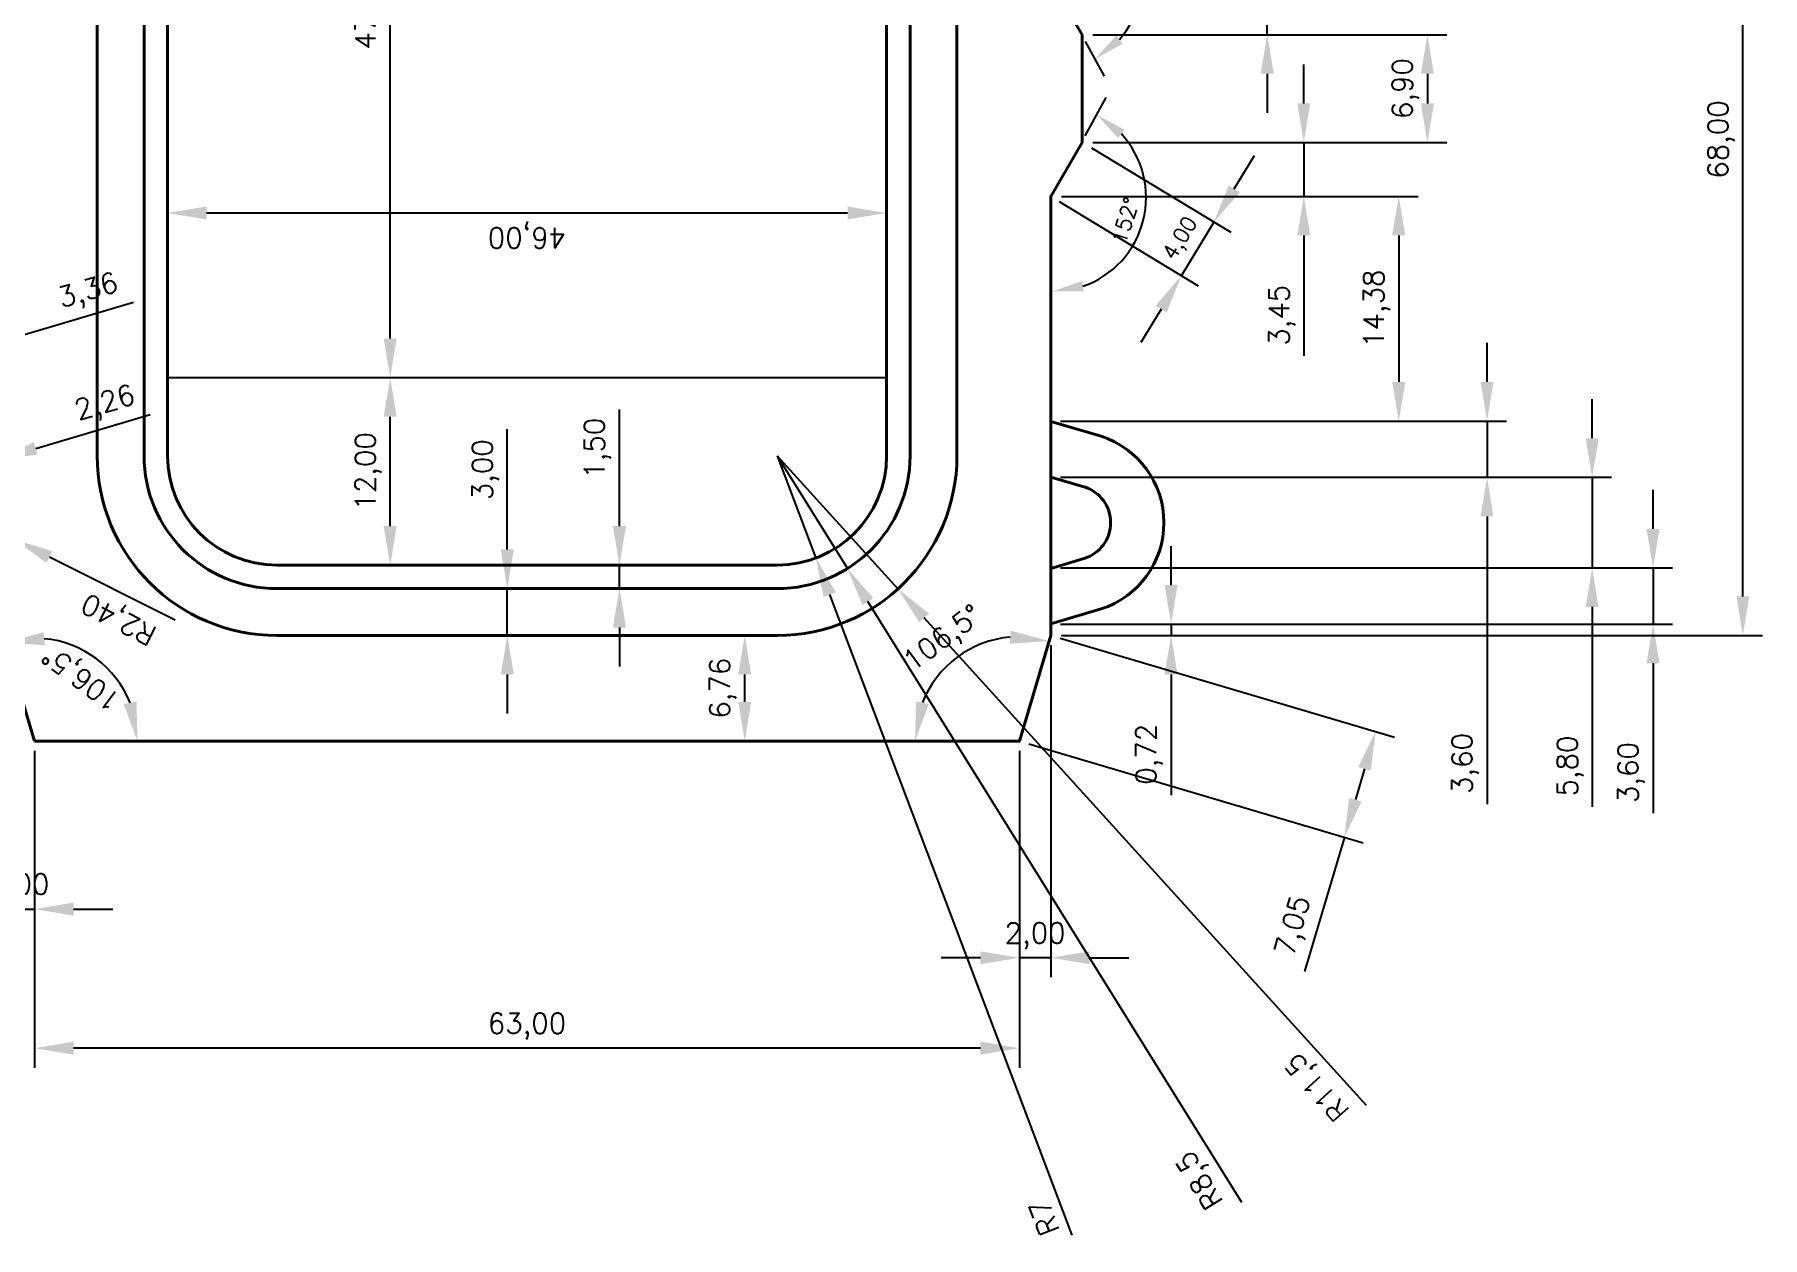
# Model space of a CAD drawing. Header units: millimetres. Extents: x -121 to 79, y -71 to 81.
# Drawn here: x -31.5 to 79, y -71 to 6 of the extents above; entities that cross this region are included whole.
import ezdxf

# ---------------------------------------------------------------- set-up
doc = ezdxf.new("R2010")
doc.units = ezdxf.units.MM
doc.styles.add('ASHADE', font='simplex.shx', dxfattribs={"height": 1.3})
doc.dimstyles.new('ISO-25', dxfattribs={"dimtxt": 1.3, "dimasz": 2.5, "dimexe": 1.25, "dimexo": 0.625, "dimtad": 1, "dimtxsty": 'ASHADE', "dimcen": 2.5, "dimadec": 1, "dimazin": 0, "dimtfac": 1, "dimtmove": 0, "dimatfit": 3, "dimfxl": 1, "dimarcsym": 0})
doc.dimstyles.new('ISO-25 CON DOPPIO ZERO', dxfattribs={"dimtxt": 1.3, "dimasz": 2.5, "dimexe": 1.25, "dimexo": 0.625, "dimtad": 1, "dimzin": 0, "dimtxsty": 'ASHADE', "dimcen": 2.5, "dimadec": 0, "dimazin": 0, "dimtfac": 1, "dimtmove": 0, "dimatfit": 3, "dimfxl": 1, "dimarcsym": 0})

# ---------------------------------------------------------------- blocks, each defined once
blk = doc.blocks.new('*D18')
at = {"color": 0, "linetype": 'Continuous', "lineweight": -2, "transparency": 16777216}
for p, q in [((34.17, 35.51), (79.02, 35.51)), ((77.77, -29.99), (77.77, 33.01)), ((34.19, -32.49), (79.02, -32.49))]:
    blk.add_line(p, q, dxfattribs=at)
at = {"color": 0, "linetype": 'Continuous', "transparency": 16777216}
for points in [[(77.36, 33.01), (78.19, 33.01), (77.77, 35.51)], [(77.36, -29.99), (78.19, -29.99), (77.77, -32.49)]]:
    blk.add_solid(points, dxfattribs=at)
at = {"layer": 'Defpoints', "color": 0, "linetype": 'Continuous', "transparency": 16777216}
for p in [(33.55, 35.51, -14.03), (77.77, 35.51), (33.56, -32.49, -14.03)]:
    blk.add_point(p, dxfattribs=at)
at = {"color": 0, "linetype": 'Continuous', "lineweight": 13, "transparency": 16777216, "insert": (76.38, -0.75), "char_height": 1.3, "attachment_point": 5, "rotation": 90, "style": 'ASHADE'}
blk.add_mtext('68,00', dxfattribs=at)
blk = doc.blocks.new('*D24')
at = {"color": 0, "linetype": 'Continuous', "lineweight": -2, "transparency": 16777216}
for p, q in [((47.35, 11.91), (47.35, 19.62)), ((34.18, 9.41), (48.6, 9.41)), ((47.35, 5.96), (47.35, 9.41)), ((36.19, 5.96), (48.6, 5.96)), ((47.35, 3.46), (47.35, 0.96))]:
    blk.add_line(p, q, dxfattribs=at)
at = {"color": 0, "linetype": 'Continuous', "transparency": 16777216}
for points in [[(46.93, 11.91), (47.77, 11.91), (47.35, 9.41)], [(46.93, 3.46), (47.77, 3.46), (47.35, 5.96)]]:
    blk.add_solid(points, dxfattribs=at)
at = {"layer": 'Defpoints', "color": 0, "linetype": 'Continuous', "transparency": 16777216}
for p in [(33.56, 9.41, -6.03), (35.56, 5.96, 1.97), (47.35, 5.96)]:
    blk.add_point(p, dxfattribs=at)
at = {"color": 0, "linetype": 'Continuous', "lineweight": 13, "transparency": 16777216, "insert": (45.95, 17.02), "char_height": 1.3, "attachment_point": 5, "rotation": 90, "style": 'ASHADE'}
blk.add_mtext('3,45', dxfattribs=at)
blk = doc.blocks.new('*D25')
at = {"color": 0, "linetype": 'Continuous', "lineweight": -2, "transparency": 16777216}
for p, q in [((36.19, 5.96), (58.84, 5.96)), ((57.59, 3.46), (57.59, 1.56)), ((36.19, -0.94), (58.84, -0.94))]:
    blk.add_line(p, q, dxfattribs=at)
at = {"color": 0, "linetype": 'Continuous', "transparency": 16777216}
for points in [[(57.18, 3.46), (58.01, 3.46), (57.59, 5.96)], [(57.18, 1.56), (58.01, 1.56), (57.59, -0.94)]]:
    blk.add_solid(points, dxfattribs=at)
at = {"layer": 'Defpoints', "color": 0, "linetype": 'Continuous', "transparency": 16777216}
for p in [(35.56, 5.96, 1.97), (35.56, -0.94, -6.03), (57.59, -0.94)]:
    blk.add_point(p, dxfattribs=at)
at = {"color": 0, "linetype": 'Continuous', "lineweight": 13, "transparency": 16777216, "insert": (56.19, 2.51), "char_height": 1.3, "attachment_point": 5, "rotation": 90, "style": 'ASHADE'}
blk.add_mtext('6,90', dxfattribs=at)
blk = doc.blocks.new('*D26')
at = {"color": 0, "linetype": 'Continuous', "lineweight": -2, "transparency": 16777216}
for p, q in [((49.69, 1.56), (49.69, 4.06)), ((36.19, -0.94), (50.94, -0.94)), ((49.69, -0.94), (49.69, -4.39)), ((34.19, -4.39), (50.94, -4.39)), ((49.69, -6.89), (49.69, -14.6))]:
    blk.add_line(p, q, dxfattribs=at)
at = {"color": 0, "linetype": 'Continuous', "transparency": 16777216}
for points in [[(49.27, 1.56), (50.1, 1.56), (49.69, -0.94)], [(49.27, -6.89), (50.1, -6.89), (49.69, -4.39)]]:
    blk.add_solid(points, dxfattribs=at)
at = {"layer": 'Defpoints', "color": 0, "linetype": 'Continuous', "transparency": 16777216}
for p in [(35.56, -0.94, -6.03), (33.56, -4.39, 17.97), (49.69, -4.39)]:
    blk.add_point(p, dxfattribs=at)
at = {"color": 0, "linetype": 'Continuous', "lineweight": 13, "transparency": 16777216, "insert": (48.29, -12), "char_height": 1.3, "attachment_point": 5, "rotation": 90, "style": 'ASHADE'}
blk.add_mtext('3,45', dxfattribs=at)
blk = doc.blocks.new('*D27')
at = {"color": 0, "linetype": 'Continuous', "lineweight": -2, "transparency": 16777216}
for p, q in [((34.19, -4.39), (57.01, -4.39)), ((55.76, -6.89), (55.76, -16.27)), ((34.12, -18.77), (57.01, -18.77))]:
    blk.add_line(p, q, dxfattribs=at)
at = {"color": 0, "linetype": 'Continuous', "transparency": 16777216}
for points in [[(55.34, -6.89), (56.18, -6.89), (55.76, -4.39)], [(55.34, -16.27), (56.18, -16.27), (55.76, -18.77)]]:
    blk.add_solid(points, dxfattribs=at)
at = {"layer": 'Defpoints', "color": 0, "linetype": 'Continuous', "transparency": 16777216}
for p in [(33.56, -4.39, 17.97), (33.49, -18.77, -4.04), (55.76, -18.77)]:
    blk.add_point(p, dxfattribs=at)
at = {"color": 0, "linetype": 'Continuous', "lineweight": 13, "transparency": 16777216, "insert": (54.36, -11.58), "char_height": 1.3, "attachment_point": 5, "rotation": 90, "style": 'ASHADE'}
blk.add_mtext('14,38', dxfattribs=at)
blk = doc.blocks.new('*D28')
at = {"color": 0, "linetype": 'Continuous', "lineweight": -2, "transparency": 16777216}
for p, q in [((61.41, -16.27), (61.41, -13.77)), ((34.12, -18.77), (62.66, -18.77)), ((61.41, -18.77), (61.41, -22.37)), ((34.12, -22.37), (62.66, -22.37)), ((61.41, -24.87), (61.41, -43.3))]:
    blk.add_line(p, q, dxfattribs=at)
at = {"color": 0, "linetype": 'Continuous', "transparency": 16777216}
for points in [[(60.99, -16.27), (61.82, -16.27), (61.41, -18.77)], [(60.99, -24.87), (61.82, -24.87), (61.41, -22.37)]]:
    blk.add_solid(points, dxfattribs=at)
at = {"layer": 'Defpoints', "color": 0, "linetype": 'Continuous', "transparency": 16777216}
for p in [(33.49, -18.77, -4.04), (33.49, -22.37), (61.41, -22.37)]:
    blk.add_point(p, dxfattribs=at)
at = {"color": 0, "linetype": 'Continuous', "lineweight": 13, "transparency": 16777216, "insert": (60.01, -40.69), "char_height": 1.3, "attachment_point": 5, "rotation": 90, "style": 'ASHADE'}
blk.add_mtext('3,60', dxfattribs=at)
blk = doc.blocks.new('*D29')
at = {"color": 0, "linetype": 'Continuous', "lineweight": -2, "transparency": 16777216}
for p, q in [((68.13, -19.87), (68.13, -17.37)), ((34.12, -22.37), (69.38, -22.37)), ((68.13, -22.37), (68.13, -28.17)), ((34.12, -28.17), (69.38, -28.17)), ((68.13, -30.67), (68.13, -43.46))]:
    blk.add_line(p, q, dxfattribs=at)
at = {"color": 0, "linetype": 'Continuous', "transparency": 16777216}
for points in [[(67.72, -19.87), (68.55, -19.87), (68.13, -22.37)], [(67.72, -30.67), (68.55, -30.67), (68.13, -28.17)]]:
    blk.add_solid(points, dxfattribs=at)
at = {"layer": 'Defpoints', "color": 0, "linetype": 'Continuous', "transparency": 16777216}
for p in [(33.49, -22.37), (33.49, -28.17), (68.13, -28.17)]:
    blk.add_point(p, dxfattribs=at)
at = {"color": 0, "linetype": 'Continuous', "lineweight": 13, "transparency": 16777216, "insert": (66.74, -40.85), "char_height": 1.3, "attachment_point": 5, "rotation": 90, "style": 'ASHADE'}
blk.add_mtext('5,80', dxfattribs=at)
blk = doc.blocks.new('*D30')
at = {"color": 0, "linetype": 'Continuous', "lineweight": -2, "transparency": 16777216}
for p, q in [((72.03, -25.67), (72.03, -23.17)), ((34.12, -28.17), (73.28, -28.17)), ((72.03, -28.17), (72.03, -31.77)), ((34.12, -31.77), (73.28, -31.77)), ((72.03, -34.27), (72.03, -43.87))]:
    blk.add_line(p, q, dxfattribs=at)
at = {"color": 0, "linetype": 'Continuous', "transparency": 16777216}
for points in [[(71.61, -25.67), (72.44, -25.67), (72.03, -28.17)], [(71.61, -34.27), (72.44, -34.27), (72.03, -31.77)]]:
    blk.add_solid(points, dxfattribs=at)
at = {"layer": 'Defpoints', "color": 0, "linetype": 'Continuous', "transparency": 16777216}
for p in [(33.49, -28.17), (33.49, -31.77, -4.04), (72.03, -31.77)]:
    blk.add_point(p, dxfattribs=at)
at = {"color": 0, "linetype": 'Continuous', "lineweight": 13, "transparency": 16777216, "insert": (70.63, -41.27), "char_height": 1.3, "attachment_point": 5, "rotation": 90, "style": 'ASHADE'}
blk.add_mtext('3,60', dxfattribs=at)
blk = doc.blocks.new('*D31')
at = {"color": 0, "linetype": 'Continuous', "lineweight": -2, "transparency": 16777216}
for p, q in [((41.2, -29.27), (41.2, -26.77)), ((34.12, -31.77), (42.45, -31.77)), ((41.2, -31.77), (41.2, -32.49)), ((34.19, -32.49), (42.45, -32.49)), ((41.2, -34.99), (41.2, -42.71))]:
    blk.add_line(p, q, dxfattribs=at)
at = {"color": 0, "linetype": 'Continuous', "transparency": 16777216}
for points in [[(40.78, -29.27), (41.61, -29.27), (41.2, -31.77)], [(40.78, -34.99), (41.61, -34.99), (41.2, -32.49)]]:
    blk.add_solid(points, dxfattribs=at)
at = {"layer": 'Defpoints', "color": 0, "linetype": 'Continuous', "transparency": 16777216}
for p in [(33.49, -31.77, -4.04), (33.56, -32.49, -14.03), (41.2, -32.49)]:
    blk.add_point(p, dxfattribs=at)
at = {"color": 0, "linetype": 'Continuous', "lineweight": 13, "transparency": 16777216, "insert": (39.8, -40.1), "char_height": 1.3, "attachment_point": 5, "rotation": 90, "style": 'ASHADE'}
blk.add_mtext('0,72', dxfattribs=at)
blk = doc.blocks.new('*D32')
at = {"color": 0, "linetype": 'Continuous', "lineweight": -2, "transparency": 16777216}
for p, q in [((-31.5, -39.88), (-31.5, -60.16)), ((31.5, -39.87), (31.5, -60.16)), ((29, -58.91), (-29, -58.91))]:
    blk.add_line(p, q, dxfattribs=at)
at = {"color": 0, "linetype": 'Continuous', "transparency": 16777216}
for points in [[(-29, -58.49), (-29, -59.33), (-31.5, -58.91)], [(29, -58.49), (29, -59.33), (31.5, -58.91)]]:
    blk.add_solid(points, dxfattribs=at)
at = {"layer": 'Defpoints', "color": 0, "linetype": 'Continuous', "transparency": 16777216}
for p in [(-31.5, -39.25, -14.03), (31.5, -39.24, -14.03), (-31.5, -58.91)]:
    blk.add_point(p, dxfattribs=at)
at = {"color": 0, "linetype": 'Continuous', "lineweight": 13, "transparency": 16777216, "insert": (0, -57.51), "char_height": 1.3, "attachment_point": 5, "style": 'ASHADE'}
blk.add_mtext('63,00', dxfattribs=at)
blk = doc.blocks.new('*D33')
at = {"color": 0, "linetype": 'Continuous', "lineweight": -2, "transparency": 16777216}
for p, q in [((34.1, -32.67), (55.48, -39)), ((32.1, -39.43), (53.48, -45.76)), ((53.57, -41.04), (52.99, -43)), ((52.28, -45.4), (49.73, -54.01))]:
    blk.add_line(p, q, dxfattribs=at)
at = {"color": 0, "linetype": 'Continuous', "transparency": 16777216}
for points in [[(53.17, -40.92), (53.97, -41.16), (54.28, -38.64)], [(52.59, -42.89), (53.39, -43.12), (52.28, -45.4)]]:
    blk.add_solid(points, dxfattribs=at)
at = {"layer": 'Defpoints', "color": 0, "linetype": 'Continuous', "transparency": 16777216}
for p in [(33.5, -32.49, -14.03), (54.28, -38.64), (31.5, -39.25, -14.03)]:
    blk.add_point(p, dxfattribs=at)
at = {"color": 0, "linetype": 'Continuous', "lineweight": 13, "transparency": 16777216, "insert": (49.13, -51.12), "char_height": 1.3, "attachment_point": 5, "rotation": 73.5168, "style": 'ASHADE'}
blk.add_mtext('7,05', dxfattribs=at)
blk = doc.blocks.new('*D35')
at = {"color": 0, "linetype": 'Continuous', "lineweight": -2, "transparency": 16777216}
for p, q in [((33.5, -33.12), (33.5, -54.37)), ((31.5, -39.88), (31.5, -54.37)), ((29, -53.12), (26.5, -53.12)), ((33.5, -53.12), (31.5, -53.12)), ((36, -53.12), (38.5, -53.12))]:
    blk.add_line(p, q, dxfattribs=at)
at = {"color": 0, "linetype": 'Continuous', "transparency": 16777216}
for points in [[(29, -52.71), (29, -53.54), (31.5, -53.12)], [(36, -52.71), (36, -53.54), (33.5, -53.12)]]:
    blk.add_solid(points, dxfattribs=at)
at = {"layer": 'Defpoints', "color": 0, "linetype": 'Continuous', "transparency": 16777216}
for p in [(33.5, -32.49, -14.03), (31.5, -39.25, -14.03), (31.5, -53.12)]:
    blk.add_point(p, dxfattribs=at)
at = {"color": 0, "linetype": 'Continuous', "lineweight": 13, "transparency": 16777216, "insert": (32.5, -51.73), "char_height": 1.3, "attachment_point": 5, "style": 'ASHADE'}
blk.add_mtext('2,00', dxfattribs=at)
blk = doc.blocks.new('*D37')
at = {"color": 0, "linetype": 'Continuous', "lineweight": -2, "transparency": 16777216}
for p, q in [((-33.5, -33.12), (-33.5, -51.26)), ((-31.5, -39.88), (-31.5, -51.26)), ((-36, -50.01), (-38.5, -50.01)), ((-33.5, -50.01), (-31.5, -50.01)), ((-29, -50.01), (-26.5, -50.01))]:
    blk.add_line(p, q, dxfattribs=at)
at = {"color": 0, "linetype": 'Continuous', "transparency": 16777216}
for points in [[(-36, -49.59), (-36, -50.43), (-33.5, -50.01)], [(-29, -49.59), (-29, -50.43), (-31.5, -50.01)]]:
    blk.add_solid(points, dxfattribs=at)
at = {"layer": 'Defpoints', "color": 0, "linetype": 'Continuous', "transparency": 16777216}
for p in [(-33.5, -32.49, -14.03), (-31.5, -39.25, -14.03), (-31.5, -50.01)]:
    blk.add_point(p, dxfattribs=at)
at = {"color": 0, "linetype": 'Continuous', "lineweight": 13, "transparency": 16777216, "insert": (-32.5, -48.61), "char_height": 1.3, "attachment_point": 5, "style": 'ASHADE'}
blk.add_mtext('2,00', dxfattribs=at)
blk = doc.blocks.new('*D53')
at = {"color": 0, "lineweight": -2, "transparency": 16777216}
blk.add_line((35.71, -0.51), (37.04, 1.94), dxfattribs=at)
blk.add_arc((33.58, -4.46), 6.02, 289.1355, 42.469, dxfattribs=at)
at = {"color": 0, "transparency": 16777216}
for points in [[(37.81, -0.66), (38.23, -0.13), (36.44, 0.84)], [(35.61, -10.47), (35.5, -9.81), (33.58, -10.47)]]:
    blk.add_solid(points, dxfattribs=at)
at = {"layer": 'Defpoints', "color": 0, "transparency": 16777216}
for p in [(35.42, -1.06), (39.49, -3.3), (33.58, -4.46), (33.58, -4.46), (33.58, -15.23)]:
    blk.add_point(p, dxfattribs=at)
at = {"transparency": 16777216, "insert": (38.26, -5.94), "char_height": 1.3, "attachment_point": 5, "rotation": 72.3742, "style": 'ASHADE'}
blk.add_mtext('{\\H0.75x;152°}', dxfattribs=at)
blk = doc.blocks.new('*D54')
at = {"color": 0, "lineweight": -2, "transparency": 16777216}
blk.add_line((35.71, 5.53), (36.92, 3.3), dxfattribs=at)
blk.add_arc((33.58, 9.48), 5.77, 318.3519, 70.0436, dxfattribs=at)
at = {"color": 0, "transparency": 16777216}
for points in [[(35.49, 14.57), (35.61, 15.23), (33.58, 15.25)], [(38.1, 5.38), (37.69, 5.9), (36.33, 4.4)]]:
    blk.add_solid(points, dxfattribs=at)
at = {"layer": 'Defpoints', "color": 0, "transparency": 16777216}
for p in [(33.58, 20.24), (33.58, 9.48), (33.58, 9.48), (39.25, 8.37), (35.42, 6.08)]:
    blk.add_point(p, dxfattribs=at)
at = {"transparency": 16777216, "insert": (37.03, 11.06), "char_height": 1.3, "attachment_point": 5, "rotation": 114.6513, "style": 'ASHADE'}
blk.add_mtext('{\\H0.75x;\\P152°}', dxfattribs=at)
blk = doc.blocks.new('*D60')
at = {"color": 0, "linetype": 'Continuous', "lineweight": -2, "transparency": 16777216}
for p, q in [((36.11, -1.29), (45.01, -6.69)), ((45.23, -3.9), (46.53, -1.77)), ((34.03, -4.71), (42.93, -10.11)), ((43.94, -6.04), (41.86, -9.46)), ((40.57, -11.6), (39.27, -13.74))]:
    blk.add_line(p, q, dxfattribs=at)
at = {"color": 0, "linetype": 'Continuous', "transparency": 16777216}
for points in [[(44.88, -3.69), (45.59, -4.12), (43.94, -6.04)], [(40.21, -11.38), (40.92, -11.82), (41.86, -9.46)]]:
    blk.add_solid(points, dxfattribs=at)
at = {"layer": 'Defpoints', "color": 0, "linetype": 'Continuous', "transparency": 16777216}
for p in [(35.58, -0.97), (33.5, -4.39, 1.97), (41.86, -9.46)]:
    blk.add_point(p, dxfattribs=at)
at = {"color": 0, "linetype": 'Continuous', "lineweight": 13, "transparency": 16777216, "insert": (41.87, -7.13), "char_height": 1.3, "attachment_point": 5, "rotation": 58.7607, "style": 'ASHADE'}
blk.add_mtext('{\\H0.75x;4,00}', dxfattribs=at)
blk = doc.blocks.new('*D62')
at = {"color": 0, "linetype": 'Continuous', "lineweight": -2, "transparency": 16777216}
for p, q in [((16, -20.99), (18.48, -27.54)), ((34.88, -70.88), (19.36, -29.88))]:
    blk.add_line(p, q, dxfattribs=at)
at = {"color": 0, "linetype": 'Continuous', "transparency": 16777216}
blk.add_solid([(18.97, -30.03), (19.75, -29.73), (18.48, -27.54)], dxfattribs=at)
at = {"layer": 'Defpoints', "color": 0, "linetype": 'Continuous', "transparency": 16777216}
for p in [(16, -20.99), (18.48, -27.54)]:
    blk.add_point(p, dxfattribs=at)
at = {"color": 0, "linetype": 'Continuous', "lineweight": 13, "transparency": 16777216, "insert": (33.08, -69.74), "char_height": 1.3, "attachment_point": 5, "rotation": 110.7246, "style": 'ASHADE'}
blk.add_mtext('R7', dxfattribs=at)
blk = doc.blocks.new('*D63')
at = {"color": 0, "linetype": 'Continuous', "lineweight": -2, "transparency": 16777216}
for p, q in [((16, -20.99), (20.49, -28.21)), ((45.73, -68.78), (21.81, -30.33))]:
    blk.add_line(p, q, dxfattribs=at)
at = {"color": 0, "linetype": 'Continuous', "transparency": 16777216}
blk.add_solid([(21.46, -30.55), (22.16, -30.11), (20.49, -28.21)], dxfattribs=at)
at = {"layer": 'Defpoints', "color": 0, "linetype": 'Continuous', "transparency": 16777216}
for p in [(16, -20.99), (20.49, -28.21)]:
    blk.add_point(p, dxfattribs=at)
at = {"color": 0, "linetype": 'Continuous', "lineweight": 13, "transparency": 16777216, "insert": (43.15, -67.28), "char_height": 1.3, "attachment_point": 5, "rotation": 121.8858, "style": 'ASHADE'}
blk.add_mtext('R8,5', dxfattribs=at)
blk = doc.blocks.new('*D64')
at = {"color": 0, "linetype": 'Continuous', "lineweight": -2, "transparency": 16777216}
for p, q in [((16, -20.99), (23.72, -29.51)), ((53.7, -62.59), (25.4, -31.37))]:
    blk.add_line(p, q, dxfattribs=at)
at = {"color": 0, "linetype": 'Continuous', "transparency": 16777216}
blk.add_solid([(25.09, -31.65), (25.71, -31.09), (23.72, -29.51)], dxfattribs=at)
at = {"layer": 'Defpoints', "color": 0, "linetype": 'Continuous', "transparency": 16777216}
for p in [(16, -20.99), (23.72, -29.51)]:
    blk.add_point(p, dxfattribs=at)
at = {"color": 0, "linetype": 'Continuous', "lineweight": 13, "transparency": 16777216, "insert": (50.65, -61.3), "char_height": 1.3, "attachment_point": 5, "rotation": 132.1881, "style": 'ASHADE'}
blk.add_mtext('R11,5', dxfattribs=at)
blk = doc.blocks.new('*D65')
at = {"color": 0, "linetype": 'Continuous', "lineweight": -2, "transparency": 16777216}
for p, q in [((0.62, -32.49), (15.18, -32.49)), ((13.93, -36.75), (13.93, -34.99)), ((0.62, -39.25), (15.18, -39.25))]:
    blk.add_line(p, q, dxfattribs=at)
at = {"color": 0, "linetype": 'Continuous', "transparency": 16777216}
for points in [[(13.51, -34.99), (14.34, -34.99), (13.93, -32.49)], [(13.51, -36.75), (14.34, -36.75), (13.93, -39.25)]]:
    blk.add_solid(points, dxfattribs=at)
at = {"layer": 'Defpoints', "color": 0, "linetype": 'Continuous', "transparency": 16777216}
for p in [(-0.01, -32.49), (13.93, -32.49), (0, -39.25, 13.97)]:
    blk.add_point(p, dxfattribs=at)
at = {"color": 0, "linetype": 'Continuous', "lineweight": 13, "transparency": 16777216, "insert": (12.53, -35.87), "char_height": 1.3, "attachment_point": 5, "rotation": 90, "style": 'ASHADE'}
blk.add_mtext('6,76', dxfattribs=at)
blk = doc.blocks.new('*D66')
at = {"color": 0, "linetype": 'Continuous', "lineweight": -2, "transparency": 16777216}
for p, q in [((-1.26, -26.99), (-1.26, -19.28)), ((-1.88, -29.49), (-2.51, -29.49)), ((-1.26, -32.49), (-1.26, -29.49)), ((-10.91, -32.49), (-0.01, -32.49)), ((-1.26, -34.99), (-1.26, -37.49))]:
    blk.add_line(p, q, dxfattribs=at)
at = {"color": 0, "linetype": 'Continuous', "transparency": 16777216}
for points in [[(-1.68, -26.99), (-0.84, -26.99), (-1.26, -29.49)], [(-1.68, -34.99), (-0.84, -34.99), (-1.26, -32.49)]]:
    blk.add_solid(points, dxfattribs=at)
at = {"layer": 'Defpoints', "color": 0, "linetype": 'Continuous', "transparency": 16777216}
for p in [(-1.26, -29.49), (-1.26, -29.49), (-11.53, -32.49)]:
    blk.add_point(p, dxfattribs=at)
at = {"color": 0, "linetype": 'Continuous', "lineweight": 13, "transparency": 16777216, "insert": (-2.66, -21.89), "char_height": 1.3, "attachment_point": 5, "rotation": 90, "style": 'ASHADE'}
blk.add_mtext('3,00', dxfattribs=at)
blk = doc.blocks.new('*D67')
at = {"color": 0, "linetype": 'Continuous', "lineweight": -2, "transparency": 16777216}
for p, q in [((5.91, -25.49), (5.91, -18.03)), ((0.62, -27.99), (7.16, -27.99)), ((5.91, -29.49), (5.91, -27.99)), ((0.62, -29.49), (7.16, -29.49)), ((5.91, -31.99), (5.91, -34.49))]:
    blk.add_line(p, q, dxfattribs=at)
at = {"color": 0, "linetype": 'Continuous', "transparency": 16777216}
for points in [[(5.49, -25.49), (6.33, -25.49), (5.91, -27.99)], [(5.49, -31.99), (6.33, -31.99), (5.91, -29.49)]]:
    blk.add_solid(points, dxfattribs=at)
at = {"layer": 'Defpoints', "color": 0, "linetype": 'Continuous', "transparency": 16777216}
for p in [(0, -27.99), (5.91, -27.99), (0, -29.49)]:
    blk.add_point(p, dxfattribs=at)
at = {"color": 0, "linetype": 'Continuous', "lineweight": 13, "transparency": 16777216, "insert": (4.51, -20.51), "char_height": 1.3, "attachment_point": 5, "rotation": 90, "style": 'ASHADE'}
blk.add_mtext('1,50', dxfattribs=at)
blk = doc.blocks.new('*D71')
at = {"color": 0, "linetype": 'Continuous', "lineweight": -2, "transparency": 16777216}
for p, q in [((-15.38, 31.01), (-7.5, 31.01)), ((-8.75, -13.49), (-8.75, 28.51)), ((-22.38, -15.99), (-7.5, -15.99))]:
    blk.add_line(p, q, dxfattribs=at)
at = {"color": 0, "linetype": 'Continuous', "transparency": 16777216}
for points in [[(-9.17, 28.51), (-8.34, 28.51), (-8.75, 31.01)], [(-9.17, -13.49), (-8.34, -13.49), (-8.75, -15.99)]]:
    blk.add_solid(points, dxfattribs=at)
at = {"layer": 'Defpoints', "color": 0, "linetype": 'Continuous', "transparency": 16777216}
for p in [(-16, 31.01, 13.97), (-8.75, 31.01), (-23, -15.99, 13.97)]:
    blk.add_point(p, dxfattribs=at)
at = {"color": 0, "linetype": 'Continuous', "lineweight": 13, "transparency": 16777216, "insert": (-10.15, 7.51), "char_height": 1.3, "attachment_point": 5, "rotation": 90, "style": 'ASHADE'}
blk.add_mtext('47,00', dxfattribs=at)
blk = doc.blocks.new('*D72')
at = {"color": 0, "lineweight": -2, "transparency": 16777216}
for p, q in [((-15.38, -15.99), (-7.5, -15.99)), ((-8.75, -25.49), (-8.75, -18.49)), ((-15.38, -27.99), (-7.5, -27.99))]:
    blk.add_line(p, q, dxfattribs=at)
at = {"color": 0, "transparency": 16777216}
for points in [[(-9.17, -18.49), (-8.34, -18.49), (-8.75, -15.99)], [(-9.17, -25.49), (-8.34, -25.49), (-8.75, -27.99)]]:
    blk.add_solid(points, dxfattribs=at)
at = {"layer": 'Defpoints', "color": 0, "transparency": 16777216}
for p in [(-16, -15.99), (-8.75, -15.99), (-16, -27.99)]:
    blk.add_point(p, dxfattribs=at)
at = {"color": 0, "lineweight": 13, "transparency": 16777216, "insert": (-10.15, -21.99), "char_height": 1.3, "attachment_point": 5, "rotation": 90, "style": 'ASHADE'}
blk.add_mtext('12,00', dxfattribs=at)
blk = doc.blocks.new('*D73')
at = {"color": 0, "linetype": 'Continuous', "lineweight": -2, "transparency": 16777216}
for p, q in [((-23, 1.84), (-23, -6.7)), ((23, 1.84), (23, -6.7)), ((-20.5, -5.45), (20.5, -5.45))]:
    blk.add_line(p, q, dxfattribs=at)
at = {"color": 0, "linetype": 'Continuous', "transparency": 16777216}
for points in [[(-20.5, -5.87), (-20.5, -5.04), (-23, -5.45)], [(20.5, -5.87), (20.5, -5.04), (23, -5.45)]]:
    blk.add_solid(points, dxfattribs=at)
at = {"layer": 'Defpoints', "color": 0, "linetype": 'Continuous', "transparency": 16777216}
for p in [(-23, 2.47), (23, 2.47, 13.97), (23, -5.45)]:
    blk.add_point(p, dxfattribs=at)
at = {"color": 0, "linetype": 'Continuous', "lineweight": 13, "transparency": 16777216, "insert": (0, -6.85), "char_height": 1.3, "attachment_point": 5, "rotation": 180, "style": 'ASHADE'}
blk.add_mtext('46,00', dxfattribs=at)
blk = doc.blocks.new('*D74')
at = {"color": 0, "linetype": 'Continuous', "lineweight": -2, "transparency": 16777216}
for p, q in [((-34.93, -25.27), (-32.79, -26.35)), ((-22.5, -31.52), (-30.55, -27.48))]:
    blk.add_line(p, q, dxfattribs=at)
blk.add_arc((-34.93, -25.27), 2.4, 266.9208, 3.1438, dxfattribs=at)
at = {"color": 0, "linetype": 'Continuous', "transparency": 16777216}
blk.add_solid([(-30.74, -27.85), (-30.37, -27.1), (-32.79, -26.35)], dxfattribs=at)
at = {"layer": 'Defpoints', "color": 0, "linetype": 'Continuous', "transparency": 16777216}
for p in [(-34.93, -25.27), (-32.79, -26.35)]:
    blk.add_point(p, dxfattribs=at)
at = {"color": 0, "linetype": 'Continuous', "lineweight": 13, "transparency": 16777216, "insert": (-26.04, -31.31), "char_height": 1.3, "attachment_point": 5, "rotation": 153.3023, "style": 'ASHADE'}
blk.add_mtext('R2,40', dxfattribs=at)
blk = doc.blocks.new('*D75')
at = {"color": 0, "lineweight": -2, "transparency": 16777216}
blk.add_arc((-31.5, -39.25), 6.58, 21.8951, 84.5862, dxfattribs=at)
at = {"color": 0, "transparency": 16777216}
for points in [[(-30.84, -33.12), (-30.92, -32.29), (-33.37, -32.94)], [(-24.98, -36.72), (-25.8, -36.88), (-24.92, -39.25)]]:
    blk.add_solid(points, dxfattribs=at)
at = {"layer": 'Defpoints', "color": 0, "transparency": 16777216}
for p in [(-33.5, -32.49, 1.97), (-26.14, -35.43), (-31.5, -39.25, 1.97), (-31.5, -39.25, 1.97), (31.5, -39.25, 1.97)]:
    blk.add_point(p, dxfattribs=at)
at = {"color": 0, "transparency": 16777216, "insert": (-28.4, -35.1), "char_height": 1.3, "attachment_point": 5, "rotation": 143.2406, "style": 'ASHADE'}
blk.add_mtext('106,5°', dxfattribs=at)
blk = doc.blocks.new('*D80')
at = {"color": 0, "lineweight": -2, "transparency": 16777216}
blk.add_arc((31.5, -39.25), 6.68, 95.0915, 158.4272, dxfattribs=at)
at = {"color": 0, "transparency": 16777216}
for points in [[(30.95, -32.19), (30.87, -33.02), (33.39, -32.85)], [(25.7, -36.88), (24.88, -36.72), (24.82, -39.25)]]:
    blk.add_solid(points, dxfattribs=at)
at = {"layer": 'Defpoints', "color": 0, "transparency": 16777216}
for p in [(29.32, -32.94), (33.5, -32.49, 1.97), (-31.5, -39.25, 1.97), (31.5, -39.25, 1.97), (31.5, -39.25, 1.97)]:
    blk.add_point(p, dxfattribs=at)
at = {"color": 0, "transparency": 16777216, "insert": (26.67, -32.78), "char_height": 1.3, "attachment_point": 5, "rotation": 36.7594, "style": 'ASHADE'}
blk.add_mtext('106,5°', dxfattribs=at)
blk = doc.blocks.new('*D83')
at = {"color": 0, "lineweight": -2, "transparency": 16777216}
for p, q in [((-32.51, -13.33), (-25.17, -11.16)), ((-33.68, -18.2), (-35.26, -12.84)), ((-36.9, -19.15), (-38.49, -13.79)), ((-38.13, -14.99), (-34.91, -14.04)), ((-40.53, -15.7), (-42.93, -16.41))]:
    blk.add_line(p, q, dxfattribs=at)
at = {"color": 0, "transparency": 16777216}
for points in [[(-32.63, -12.93), (-32.39, -13.73), (-34.91, -14.04)], [(-40.65, -15.3), (-40.41, -16.1), (-38.13, -14.99)]]:
    blk.add_solid(points, dxfattribs=at)
at = {"layer": 'Defpoints', "color": 0, "transparency": 16777216}
for p in [(-34.91, -14.04), (-36.73, -19.75), (-33.5, -18.79)]:
    blk.add_point(p, dxfattribs=at)
at = {"color": 0, "transparency": 16777216, "insert": (-28.04, -10.55), "char_height": 1.3, "attachment_point": 5, "rotation": 16.4732, "style": 'ASHADE'}
blk.add_mtext('3,36', dxfattribs=at)
blk = doc.blocks.new('*D84')
at = {"color": 0, "lineweight": -2, "transparency": 16777216}
for p, q in [((-31.43, -20.52), (-24.1, -18.36)), ((-35.85, -22.39), (-36.36, -20.67)), ((-33.68, -21.75), (-34.19, -20.03)), ((-36, -21.86), (-33.83, -21.22)), ((-38.4, -22.57), (-40.8, -23.28))]:
    blk.add_line(p, q, dxfattribs=at)
at = {"color": 0, "transparency": 16777216}
for points in [[(-31.55, -20.12), (-31.32, -20.92), (-33.83, -21.22)], [(-38.52, -22.17), (-38.28, -22.97), (-36, -21.86)]]:
    blk.add_solid(points, dxfattribs=at)
at = {"layer": 'Defpoints', "color": 0, "transparency": 16777216}
for p in [(-33.83, -21.22), (-35.67, -22.99), (-33.5, -22.35)]:
    blk.add_point(p, dxfattribs=at)
at = {"color": 0, "transparency": 16777216, "insert": (-26.96, -17.74), "char_height": 1.3, "attachment_point": 5, "rotation": 16.4042, "style": 'ASHADE'}
blk.add_mtext('2,26', dxfattribs=at)

msp = doc.modelspace()

# ---------------------------------------------------------------- linework, layer by layer
at = {"lineweight": 40}
for p, q in [((36.726, -19.748), (33.5, -18.794)), ((35.759, -23.018), (33.5, -22.352)), ((35.759, -27.53), (33.5, -28.198, -14.04)), ((36.726, -30.8), (33.5, -31.754, -14.04))]:
    msp.add_line(p, q, dxfattribs=at)
at = {"color": 7, "linetype": 'Continuous', "lineweight": 40, "elevation": 1.966}
msp.add_lwpolyline([(-31.5, -39.253), (-33.5, -32.493), (-33.5, -4.39), (-35.5, -0.94), (-35.5, 5.96), (-33.5, 9.41), (-33.5, 35.507), (-31.5, 42.267), (-21, 42.267), (-15.333, 53.767), (15.333, 53.767), (21, 42.267), (31.5, 42.267), (33.5, 35.507), (33.5, 9.41), (35.5, 5.96), (35.5, -0.94), (33.5, -4.39), (33.5, -32.493), (31.5, -39.253)], close=True, dxfattribs=at)
at = {"lineweight": 40, "elevation": 13.966}
for points in [[(-27.5, 24.007), (-27.5, 0.626)], [(-24.5, 24.007), (-24.5, 0.856)], [(-23, 24.007), (-23, 2.465)], [(23, 24.007), (23, 2.465)], [(24.5, 24.007), (24.5, 0.856)], [(27.5, 24.007), (27.5, 0.626)]]:
    msp.add_lwpolyline(points, dxfattribs=at)
at = {"lineweight": 40}
for points in [[(-27.5, -20.993), (-27.5, 2.387)], [(-23, -20.993), (-23, 2.465)], [(23, -20.993), (23, 2.465)], [(27.5, -20.993), (27.5, 2.387)], [(-24.5, -20.993), (-24.5, 2.157)], [(24.5, -20.993), (24.5, 2.157)], [(-16, -27.993), (0, -27.993)], [(16, -27.993), (0, -27.993)], [(-16, -29.493), (0, -29.493)], [(16, -29.493), (0, -29.493)], [(-16, -32.493), (0, -32.493)], [(16, -32.493), (0, -32.493)]]:
    msp.add_lwpolyline(points, dxfattribs=at)
at = {"elevation": 13.966}
msp.add_lwpolyline([(-23, -15.993), (23, -15.993)], dxfattribs=at)
at = {"linetype": 'Continuous', "lineweight": 40}
msp.add_arc((34.93, -25.274), 5.81, 287.99999, 72.00001, dxfattribs=at)
at = {"lineweight": 40}
for centre, radius, start, end in [((-16, -20.993), 11.5, 180.00002, 269.99998), ((-16, -20.993), 8.5, 180.00002, 269.99998), ((-16, -20.993), 7, 180.00002, 269.99998), ((16, -20.993), 7, 270.00002, 359.99998), ((16, -20.993), 8.5, 270.00002, 359.99998), ((16, -20.993), 11.5, 270.00002, 359.99998), ((34.93, -25.274), 2.4, 287.99999, 72.00001)]:
    msp.add_arc(centre, radius, start, end, dxfattribs=at)

# ---------------------------------------------------------------- dimensions: what is measured, and where the dimension line sits
at = {"linetype": 'Continuous', "lineweight": 13}
for base, p1, p2, angle, picture, middle in [((77.775, 35.507, 20), (33.561, -32.493, 5.966), (33.55, 35.507, 5.966), 90, '*D18', (77.775, -0.749, 20)), ((61.408, -22.374, 20), (33.491, -18.774, 15.96), (33.491, -22.374, 20), 90, '*D28', (61.408, -40.691, 20)), ((68.134, -28.174, 20), (33.491, -22.374, 20), (33.491, -28.174, 20), 90, '*D29', (68.134, -40.854, 20)), ((72.028, -31.774, 20), (33.491, -28.174, 20), (33.491, -31.774, 15.96), 90, '*D30', (72.028, -41.267, 20)), ((41.197, -32.493, 20), (33.491, -31.774, 15.96), (33.561, -32.493, 5.966), 90, '*D31', (41.197, -40.099, 20)), ((-31.498, -50.011, 20), (-33.501, -32.494, 5.966), (-31.498, -39.254, 5.966), 180, '*D37', (-32.5, -50.011, 20))]:
    dim = msp.add_linear_dim(base=base, p1=p1, p2=p2, angle=angle, dimstyle='ISO-25', override={"dimzin": 0}, dxfattribs=at)
    dim.commit()
    dim.dimension.update_dxf_attribs({"geometry": picture, "text_midpoint": middle, "dimtype": 160})
for base, p1, p2, angle, dimstyle, picture, middle in [((-8.755, 31.007), (-23, -15.993, 13.966), (-16, 31.007, 13.966), 90, 'ISO-25 CON DOPPIO ZERO', '*D71', (-10.153, 7.507)), ((23, -5.454), (-23, 2.465), (23, 2.465, 13.966), 180, 'ISO-25 CON DOPPIO ZERO', '*D73', (0, -6.853)), ((55.759, -18.774, 20), (33.561, -4.39, 37.966), (33.491, -18.774, 15.96), 90, 'ISO-25', '*D27', (54.36, -11.582, 20)), ((5.909, -27.993), (0, -29.493), (0, -27.993), 90, 'ISO-25 CON DOPPIO ZERO', '*D67', (4.51, -20.511)), ((-1.26, -29.493), (-11.533, -32.493), (-1.26, -29.493), 90, 'ISO-25 CON DOPPIO ZERO', '*D66', (-2.658, -21.887)), ((13.927, -32.493), (0, -39.253, 13.966), (-0.01, -32.493), 90, 'ISO-25 CON DOPPIO ZERO', '*D65', (12.529, -35.873))]:
    dim = msp.add_linear_dim(base=base, p1=p1, p2=p2, angle=angle, dimstyle=dimstyle, dxfattribs=at)
    dim.commit()
    dim.dimension.update_dxf_attribs({"geometry": picture, "text_midpoint": middle})
for base, line1, line2, text, picture, middle in [((39.246, 8.368), ((33.582, 9.476, -14.034), (35.418, 6.08, -14.034)), ((33.582, 20.245, -14.034), (33.582, 9.476, -14.034)), '{\\H0.75x;\\P152°}', '*D54', (38.827, 11.883, -14.034)), ((39.486, -3.301), ((33.582, -4.456, -14.034), (35.418, -1.061, -14.034)), ((33.582, -15.226, -14.034), (33.582, -4.456, -14.034)), '{\\H0.75x;<>}', '*D53', (39.316, -6.278, -14.034))]:
    dim = msp.add_angular_dim_2l(base=base, line1=line1, line2=line2, text=text, dimstyle='ISO-25 CON DOPPIO ZERO', override={"dimtxt": 2, "dimasz": 2, "dimclrt": 256})
    dim.commit()
    dim.dimension.update_dxf_attribs({"geometry": picture, "text_midpoint": middle, "dimtype": 162})
for base, p1, p2, angle, picture, middle, dimtype in [((47.348, 5.96, 20), (33.559, 9.411, 13.966), (35.561, 5.96, 21.966), 90, '*D24', (47.348, 17.016, 20), 160), ((49.687, -4.39, 20), (35.561, -0.94, 13.966), (33.561, -4.39, 37.966), 90, '*D26', (49.687, -11.996, 20), 160), ((54.28, -38.642, 20), (31.5, -39.253, 5.966), (33.5, -32.493, 5.966), 73.51684, '*D33', (50.471, -51.512, 20), 161)]:
    dim = msp.add_linear_dim(base=base, p1=p1, p2=p2, angle=angle, dimstyle='ISO-25', dxfattribs=at)
    dim.commit()
    dim.dimension.update_dxf_attribs({"geometry": picture, "text_midpoint": middle, "dimtype": dimtype})
dim = msp.add_linear_dim(base=(57.592, -0.94, 20), p1=(35.561, 5.96, 21.966), p2=(35.561, -0.94, 13.966), angle=90, dimstyle='ISO-25', override={"dimzin": 0}, dxfattribs=at)
dim.commit()
dim.dimension.update_dxf_attribs({"geometry": '*D25', "text_midpoint": (56.193, 2.51, 20)})
dim = msp.add_linear_dim(base=(41.862, -9.462, 20), p1=(35.576, -0.968, 20), p2=(33.5, -4.39, 21.966), angle=238.76066, text='{\\H0.75x;<>}', dimstyle='ISO-25', override={"dimzin": 0}, dxfattribs=at)
dim.commit()
dim.dimension.update_dxf_attribs({"geometry": '*D60', "text_midpoint": (42.9, -7.751, 20), "dimtype": 161})
for p1, p2, distance, picture, middle in [((-36.726, -19.748), (-33.5, -18.794), 4.96, '*D83', (-28.039, -10.549)), ((-35.672, -22.992), (-33.5, -22.352), 1.175, '*D84', (-26.961, -17.744))]:
    dim = msp.add_aligned_dim(p1=p1, p2=p2, distance=distance, dimstyle='ISO-25')
    dim.commit()
    dim.dimension.update_dxf_attribs({"geometry": picture, "text_midpoint": middle})
at = {"lineweight": 13}
dim = msp.add_linear_dim(base=(-8.755, -15.993), p1=(-16, -27.993), p2=(-16, -15.993), angle=90, dimstyle='ISO-25 CON DOPPIO ZERO', dxfattribs=at)
dim.commit()
dim.dimension.update_dxf_attribs({"geometry": '*D72', "text_midpoint": (-10.153, -21.993)})
at = {"linetype": 'Continuous', "lineweight": 13}
for mpoint, picture, middle in [((18.477, -27.54, 20), '*D62', (34.272, -69.286, 20)), ((20.49, -28.211, 20), '*D63', (44.335, -66.541, 20)), ((23.723, -29.514, 20), '*D64', (51.684, -60.363, 20))]:
    dim = msp.add_radius_dim(center=(16, -20.993, 20), mpoint=mpoint, dimstyle='ISO-25', dxfattribs=at)
    dim.commit()
    dim.dimension.update_dxf_attribs({"geometry": picture, "text_midpoint": middle, "dimtype": 164})
dim = msp.add_radius_dim(center=(-34.93, -25.274), mpoint=(-32.786, -26.352), dimstyle='ISO-25 CON DOPPIO ZERO', dxfattribs=at)
dim.commit()
dim.dimension.update_dxf_attribs({"geometry": '*D74', "text_midpoint": (-26.039, -31.311)})
for base, line2, picture, middle in [((29.324, -32.939), ((33.5, -32.493, 1.966), (31.5, -39.253, 1.966)), '*D80', (26.666, -32.782)), ((-26.141, -35.432), ((-31.5, -39.253, 1.966), (-33.5, -32.493, 1.966)), '*D75', (-28.398, -35.101))]:
    dim = msp.add_angular_dim_2l(base=base, line1=((31.5, -39.253, 1.966), (-31.5, -39.253, 1.966)), line2=line2, dimstyle='ISO-25')
    dim.commit()
    dim.dimension.update_dxf_attribs({"geometry": picture, "text_midpoint": middle})
dim = msp.add_linear_dim(base=(31.5, -53.125, 20), p1=(33.503, -32.494, 5.966), p2=(31.5, -39.254, 5.966), dimstyle='ISO-25', override={"dimzin": 0}, dxfattribs=at)
dim.commit()
dim.dimension.update_dxf_attribs({"geometry": '*D35', "text_midpoint": (32.502, -53.125, 20), "dimtype": 160})
dim = msp.add_linear_dim(base=(-31.5, -58.909, 20), p1=(31.504, -39.241, 5.966), p2=(-31.5, -39.253, 5.966), dimstyle='ISO-25', override={"dimzin": 0}, dxfattribs=at)
dim.commit()
dim.dimension.update_dxf_attribs({"geometry": '*D32', "text_midpoint": (0.002, -57.51, 20)})

doc.saveas('drawing.dxf')
